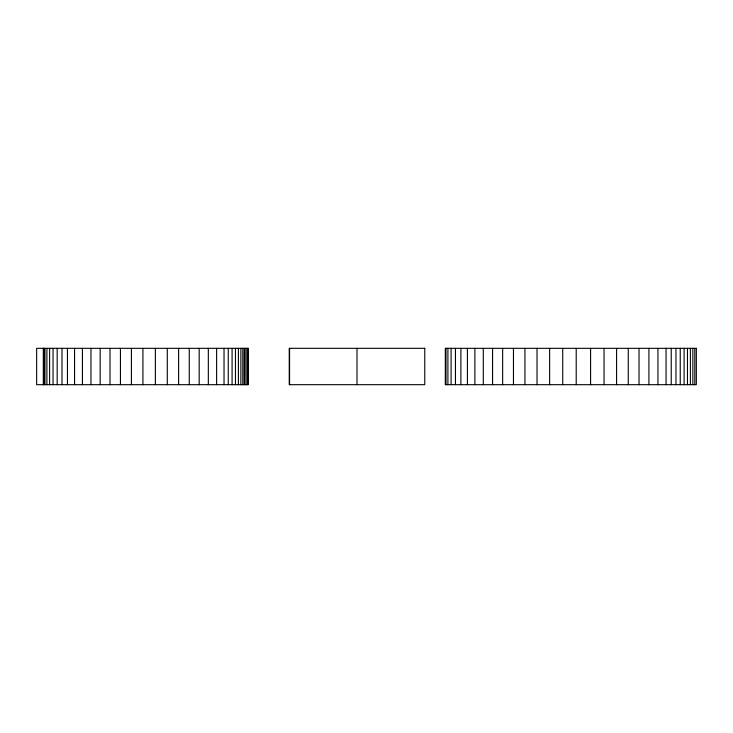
<?xml version="1.0" encoding="UTF-8"?>
<svg xmlns="http://www.w3.org/2000/svg" width="733" height="733" viewBox="0 0 733 733"><rect width="100%" height="100%" fill="white"/><g stroke="black" fill="none" stroke-linecap="round" stroke-linejoin="round"><path stroke-width="1.1" d="M694.811 348.322L694.811 384.678M692.832 348.322L692.832 384.678M690.385 348.322L690.385 384.678M687.472 348.322L687.472 384.678M684.091 348.322L684.091 384.678M680.251 348.322L680.251 384.678M675.963 348.322L675.963 384.678M671.236 348.322L671.236 384.678M666.059 348.322L666.059 384.678M657.932 348.322L657.932 384.678M648.916 348.322L648.916 384.678M639.029 348.322L639.029 384.678M628.263 348.322L628.263 384.678M616.6 348.322L616.6 384.678M604.047 348.322L604.047 384.678M590.587 348.322L590.587 384.678M576.211 348.322L576.211 384.678M562.724 348.322L562.724 384.678M549.64 348.322L549.64 384.678M537.023 348.322L537.023 384.678M524.947 348.322L524.947 384.678M513.466 348.322L513.466 384.678M502.646 348.322L502.646 384.678M492.567 348.322L492.567 384.678M483.294 348.322L483.294 384.678M474.883 348.322L474.883 384.678M467.397 348.322L467.397 384.678M460.892 348.322L460.892 384.678M455.44 348.322L455.44 384.678M451.097 348.322L451.097 384.678M447.918 348.322L447.918 384.678M445.966 348.322L445.994 384.678M356.998 348.322L356.998 384.678M289.572 348.322L289.572 384.678M247.827 348.322L247.827 384.678M246.838 348.322L246.838 384.678M245.189 348.322L245.088 384.678M244.217 348.322L244.217 384.678M242.806 348.322L242.806 384.678M240.864 348.322L240.864 384.678M238.408 348.322L238.408 384.678M235.476 348.322L235.476 384.678M232.086 348.322L232.086 384.678M228.265 348.322L228.265 384.678M224.032 348.322L224.032 384.678M216.629 348.322L216.629 384.678M208.328 348.322L208.328 384.678M199.184 348.322L199.184 384.678M189.251 348.322L189.251 384.678M178.605 348.322L178.605 384.678M167.289 348.322L167.289 384.678M155.378 348.322L155.378 384.678M142.917 348.322L142.917 384.678M131.418 348.322L131.418 384.678M120.441 348.322L120.441 384.678M110.014 348.322L110.014 384.678M100.183 348.322L100.183 384.678M90.974 348.322L90.974 384.678M82.426 348.322L82.426 384.678M74.574 348.322L74.574 384.678M67.454 348.322L67.454 384.678M61.993 348.322L61.993 384.678M57.183 348.322L57.183 384.678M53.051 348.322L53.051 384.678M49.615 348.322L49.615 384.678M46.894 348.322L46.894 384.678M44.924 348.322L44.924 384.678M43.733 348.322L43.733 384.678M43.614 348.322L43.614 384.678M43.32 348.322L43.32 384.678M248.166 348.322L36.65 348.322L36.65 384.678L248.166 384.678L248.166 348.322M424.764 348.322L289.233 348.322L289.233 384.678L424.764 384.678L424.764 348.322M696.35 348.322L445.307 348.322L445.307 384.678L696.35 384.678L696.35 348.322"/></g></svg>
